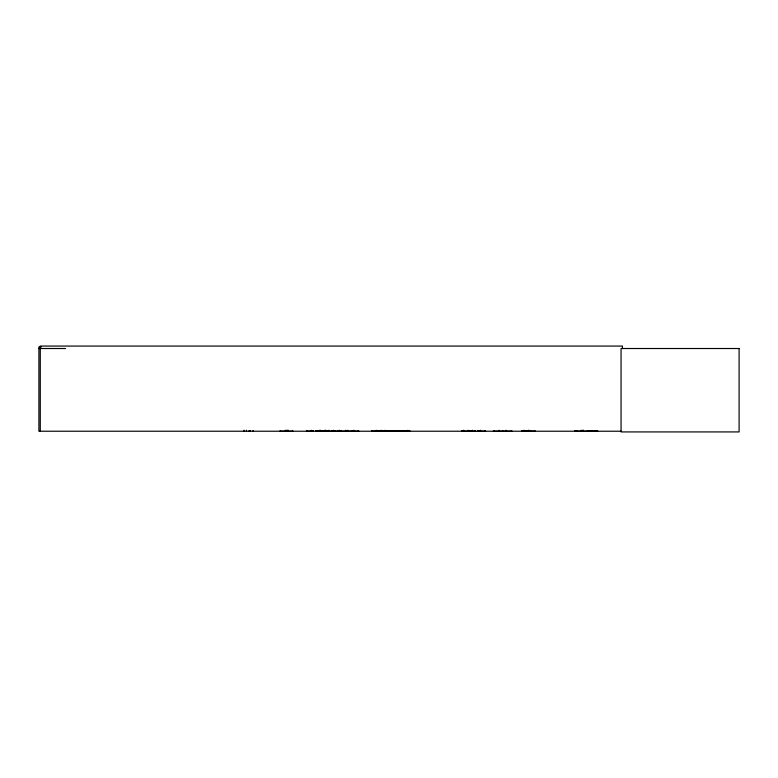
<?xml version="1.0" encoding="UTF-8"?>
<svg xmlns="http://www.w3.org/2000/svg" width="778" height="778" viewBox="0 0 778 778"><rect width="100%" height="100%" fill="white"/><g stroke="black" fill="none" stroke-linecap="round" stroke-linejoin="round"><path stroke-width="1.17" d="M522.456 431.197L522.456 430.535M574.884 431.197L597.669 431.226M493.291 431.226L511.953 431.158M315.644 431.226L358.959 431.158M371.69 431.226L379.032 430.594M306.435 431.138L313.028 431.138M320.633 431.051L320.711 430.535M326.818 431.051L326.711 430.535M327.266 431.119L327.295 430.594M463.532 431.138L463.377 430.36M382.465 430.672L382.086 431.207L406.982 431.158L382.465 430.672L382.902 431.138M401.759 431.197L400.962 431.177L402.43 430.924M401.973 431.177L402.372 430.672L402.664 431.197M405.951 431.197L405.562 430.672L405.153 431.177L405.61 430.924M406.573 430.672L406.165 431.177L406.622 430.924M383.155 431.226L383.476 430.672L383.817 431.216M386.715 430.924L386.258 431.177L386.656 430.672L386.948 431.197M387.395 431.197L387.726 430.924M316.082 431.138L316.16 430.594L316.228 431.226M372.127 431.138L372.205 430.594L372.273 431.226M306.833 431.138L306.911 430.594L306.989 431.226M334.851 431.138L334.929 430.594M403.432 431.138L403.51 430.594M409.617 431.138L379.275 430.594M590.891 431.138L597.669 431.051M41.331 346.949L38.9 346.949L38.9 431.226L621.214 431.226M38.9 348.515L65.585 348.515M485.666 431.197L478.1 431.138M522.174 430.594L534.972 431.197L534.972 430.535M528.836 431.138L528.943 430.36M461.753 431.138L475.747 431.226M324.202 431.138L324.125 430.594L324.047 431.226M351.744 431.138L351.666 430.594M389.729 431.138L389.661 430.594L389.584 431.226M326.799 431.119L326.896 430.535M511.593 431.138L511.535 430.594L511.477 431.226M528.359 431.051L528.495 430.36M587.478 431.138L587.4 430.535M574.961 431.138L574.884 430.535M622.429 348.515L622.429 346.074L40.271 346.074L40.271 431.226M588.547 430.535L588.547 431.226M583.451 430.36L583.451 431.226M583.393 430.36L583.393 431.226M583.014 430.36L582.955 431.226M582.508 430.36L582.508 431.226M582.08 430.36L582.08 431.226M581.37 430.36L581.429 431.226M580.933 430.36L580.991 431.226M576.041 430.535L576.041 431.226M528.505 430.36L528.505 431.226M528.291 430.535L528.291 431.226M524.09 430.36L524.09 431.226M523.876 430.36L523.876 431.226M522.096 430.535L522.096 431.226M506.225 430.36L506.225 431.226M505.914 430.36L505.914 431.226M502.627 430.535L502.627 431.226M499.34 430.36L499.34 431.226M499.038 430.36L499.038 431.226M493.777 430.535L493.777 431.226M485.093 430.535L485.093 431.226M480.512 430.36L480.512 431.226M480.259 430.36L480.259 431.226M477.955 430.535L477.955 431.226M474.823 430.535L474.823 431.226M472.518 430.36L472.518 431.226M472.265 430.36L472.265 431.226M470.272 430.535L470.194 431.226M468.492 430.36L468.492 431.226M468.278 430.36L468.278 431.226M467.792 430.535L467.792 431.226M467.685 430.535L467.685 431.226M464.087 430.535L464.087 431.226M463.591 430.36L463.591 431.226M461.597 430.535L461.597 431.226M409.773 430.535L409.773 431.226M407.993 430.36L407.993 431.226M407.779 430.36L407.779 431.226M403.588 430.535L403.588 431.226M385.382 430.535L385.382 431.226M385.129 430.36L385.129 431.226M384.886 430.36L384.886 431.226M381.191 430.36L381.191 431.226M380.977 430.36L380.977 431.226M379.197 430.535L379.11 431.226M376.97 430.36L376.97 431.226M376.737 430.36L376.737 431.226M358.386 430.535L358.386 431.226M353.941 430.36L353.941 431.226M353.708 430.36L353.708 431.226M352.064 430.535L352.064 431.226M351.598 430.535L351.598 431.226M347.873 430.36L347.873 431.226M347.659 430.36L347.659 431.226M345.879 430.535L345.879 431.226M345.763 430.36L345.763 431.226M345.529 430.36L345.529 431.226M341.192 430.535L341.192 431.226M341.085 430.535L341.085 431.226M339.412 430.36L339.412 431.226M339.198 430.36L339.198 431.226M337.769 430.535L337.769 431.226M334.997 430.535L334.997 431.226M333.577 430.36L333.538 431.226M333.363 430.36L333.363 431.226M331.584 430.535L331.584 431.226M329.084 430.36L329.084 431.226M328.841 430.36L328.841 431.226M327.363 430.535L327.363 431.226M325.593 430.36L325.593 431.226M325.379 430.36L325.379 431.226M325.116 430.36L325.116 431.226M324.903 430.36L324.903 431.226M323.065 430.535L323.065 431.226M321.178 430.535L321.178 431.226M320.925 430.36L320.925 431.226M320.692 430.36L320.692 431.226M319.855 430.36L319.855 431.226M319.641 430.36L319.641 431.226M317.862 430.535L317.862 431.226M313.174 430.535L313.174 431.226M311.394 430.36L311.394 431.226M311.181 430.36L311.181 431.226M292.732 430.535L292.723 431.226L280.216 431.197L280.216 430.535M288.161 430.185L288.161 431.226M287.811 430.185L287.811 431.226M286.683 430.36L286.703 431.226M286.246 430.36L286.265 431.226M285.38 430.185L285.38 431.226M253.064 430.535L253.064 431.226M250.467 430.535L250.467 431.226M249.806 430.535L249.806 431.226M249.096 430.535L249.096 431.226M246.451 430.185L246.451 431.226M244.02 430.185L244.02 431.226M739.1 348.515L621.058 348.515L621.058 431.926L739.1 431.926L739.1 348.515M589.5 431.226L589.5 430.535L589.413 431.226M576.994 431.226L576.984 430.535L576.906 431.226"/></g></svg>
